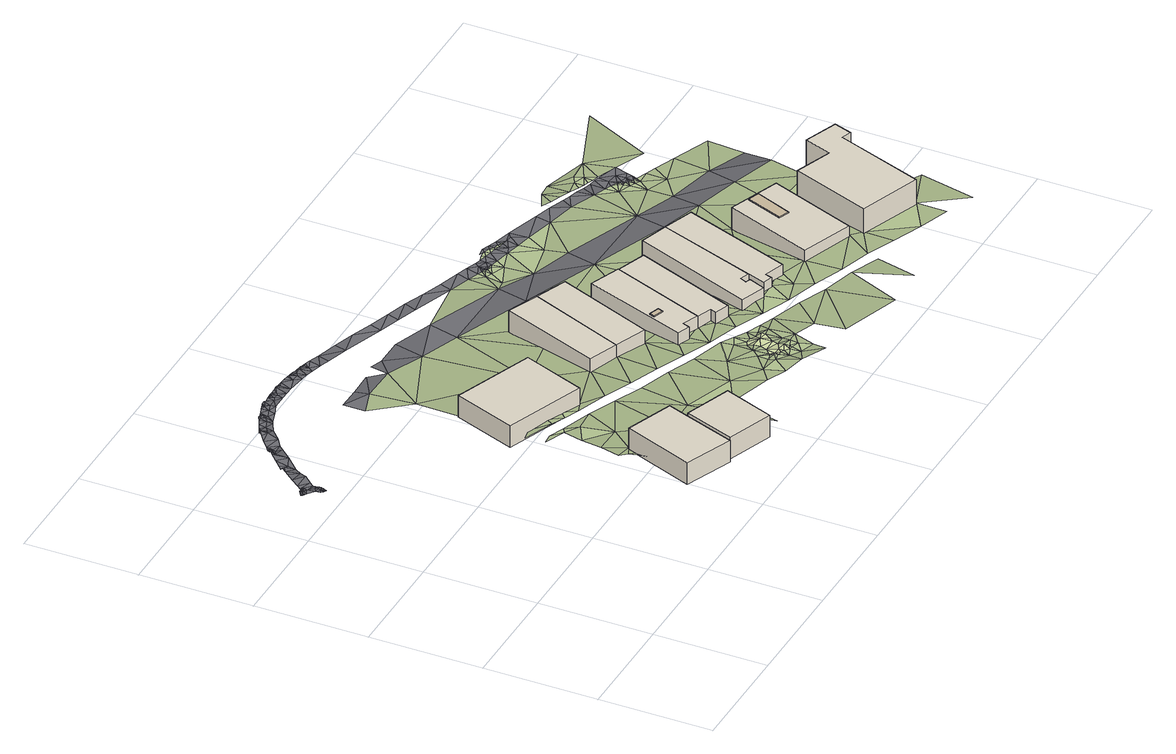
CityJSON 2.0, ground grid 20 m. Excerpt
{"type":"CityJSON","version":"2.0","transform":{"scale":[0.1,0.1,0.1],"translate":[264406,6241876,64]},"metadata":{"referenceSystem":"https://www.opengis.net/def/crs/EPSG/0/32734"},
"CityObjects":{
"building1":{"type":"Building","attributes":{"address":"29 Ritchie Street University Estate Cape Town","building":"house","building:levels":1,"building_height":4.1,"roof_height":78.7,"ground_height":73,"plus_code":"4FRW3F72+4HV"},"geometry":[{"type":"Solid","lod":"1","boundaries":[[[[0,1,2,3]],[[1,4,5,2]],[[4,6,7,5]],[[6,8,9,7]],[[8,0,3,9]],[[3,2,5,7,9]],[[8,6,4,1,0]]]]}]},
"building2":{"type":"Building","attributes":{"address":"31 Ritchie Street University Estate Cape Town","building":"house","building:levels":1,"building_height":4.1,"roof_height":78.1,"ground_height":73.6,"plus_code":"4FRW3F72+4JC"},"geometry":[{"type":"Solid","lod":"1","boundaries":[[[[10,11,12,13]],[[11,14,15,12]],[[14,16,17,15]],[[16,10,13,17]],[[13,12,15,17]],[[16,14,11,10]]]]}]},
"building3":{"type":"Building","attributes":{"address":"121B Tooting Lane University Estate Cape Town","building":"house","building:levels":1,"building_height":4.1,"roof_height":74.8,"ground_height":70.4,"plus_code":"4FRW3F72+7H4"},"geometry":[{"type":"Solid","lod":"1","boundaries":[[[[18,19,20,21]],[[19,22,23,20]],[[22,24,25,23]],[[24,18,21,25]],[[21,20,23,25]],[[24,22,19,18]]]]}]},
"building4":{"type":"Building","attributes":{"address":"4 Selbourne Road University Estate Cape Town","building":"house","building:levels":1,"building_height":4.1,"roof_height":73.9,"ground_height":68.7,"plus_code":"4FRW3F72+7M4"},"geometry":[{"type":"Solid","lod":"1","boundaries":[[[[26,27,28,29]],[[27,30,31,28]],[[30,32,33,31]],[[32,26,29,33]],[[29,28,31,33]],[[32,30,27,26]]]]}]},
"building5":{"type":"Building","attributes":{"address":"6 Selbourne Road University Estate Cape Town","building":"house","building:levels":1,"building_height":4.1,"roof_height":73.6,"ground_height":68.7,"plus_code":"4FRW3F72+7P2"},"geometry":[{"type":"Solid","lod":"1","boundaries":[[[[32,34,35,33]],[[34,36,37,35]],[[36,26,29,37]],[[26,32,33,29]],[[33,35,37,29]],[[26,36,34,32]]]]}]},
"building6":{"type":"Building","attributes":{"address":"8 Selbourne Road University Estate Cape Town","building":"house","building:levels":1,"building_height":4.1,"roof_height":74.5,"ground_height":68.8,"plus_code":"4FRW3F72+6PG"},"children":["building6-1"],"geometry":[{"type":"Solid","lod":"1","boundaries":[[[[38,39,40,41]],[[39,42,43,40]],[[42,44,45,43]],[[44,46,47,45]],[[46,48,49,47]],[[48,38,41,49]],[[41,40,43,45,47,49]],[[48,46,44,42,39,38]]]]}]},
"building6-1":{"type":"BuildingInstallation","parents":["building6"],"geometry":[{"type":"Solid","lod":"1","boundaries":[[[[50,51,52,53]],[[51,54,55,52]],[[54,56,57,55]],[[56,50,53,57]],[[53,52,55,57]],[[56,54,51,50]]]]}]},
"building7":{"type":"Building","attributes":{"address":"10 Selbourne Road University Estate Cape Town","building":"house","building:levels":1,"building_height":4.1,"roof_height":74.3,"ground_height":68.7,"plus_code":"4FRW3F72+6QC"},"geometry":[{"type":"Solid","lod":"1","boundaries":[[[[58,59,60,61]],[[59,62,63,60]],[[62,64,65,63]],[[64,66,67,65]],[[66,68,69,67]],[[68,58,61,69]],[[61,60,63,65,67,69]],[[68,66,64,62,59,58]]]]}]},
"building8":{"type":"Building","attributes":{"address":"12 Selbourne Road University Estate Cape Town","building":"house","building:levels":1,"building_height":4.1,"roof_height":73.9,"ground_height":68.6,"plus_code":"4FRW3F72+6Q9"},"geometry":[{"type":"Solid","lod":"1","boundaries":[[[[70,71,72,73]],[[71,74,75,72]],[[74,76,77,75]],[[76,78,79,77]],[[78,80,81,79]],[[80,82,83,81]],[[82,84,85,83]],[[84,70,73,85]],[[73,72,75,77,79,81,83,85]],[[84,82,80,78,76,74,71,70]]]]}]},
"building9":{"type":"Building","attributes":{"address":"14 Selbourne Road University Estate Cape Town","building":"house","building:levels":1,"building_height":4.1,"roof_height":73.8,"ground_height":68.6,"plus_code":"4FRW3F72+6R7"},"geometry":[{"type":"Solid","lod":"1","boundaries":[[[[70,84,85,73]],[[84,86,87,85]],[[86,88,89,87]],[[88,90,91,89]],[[90,92,93,91]],[[92,94,95,93]],[[94,70,73,95]],[[73,85,87,89,91,93,95]],[[94,92,90,88,86,84,70]]]]}]},
"building10":{"type":"Building","attributes":{"address":"16 Selbourne Road University Estate Cape Town","building":"house","building:levels":1,"building_height":4.1,"roof_height":75.1,"ground_height":69.1,"plus_code":"4FRW3F72+5VJ"},"children":["building10-1"],"geometry":[{"type":"Solid","lod":"1","boundaries":[[[[96,97,98,99]],[[97,100,101,98]],[[100,102,103,101]],[[102,96,99,103]],[[99,98,101,103]],[[102,100,97,96]]]]}]},
"building10-1":{"type":"BuildingInstallation","parents":["building10"],"geometry":[{"type":"Solid","lod":"1","boundaries":[[[[104,105,106,107]],[[105,108,109,106]],[[108,110,111,109]],[[110,104,107,111]],[[107,106,109,111]],[[110,108,105,104]]]]}]},
"building11":{"type":"Building","attributes":{"address":"18 Selbourne Road University Estate Cape Town","building":"house","building:levels":2,"building_height":6.9,"roof_height":76.7,"ground_height":69,"plus_code":"4FRW3F72+5W6"},"geometry":[{"type":"Solid","lod":"1","boundaries":[[[[112,113,114,115]],[[113,116,117,114]],[[116,118,119,117]],[[118,120,121,119]],[[120,122,123,121]],[[122,124,125,123]],[[124,126,127,125]],[[126,112,115,127]],[[115,114,117,119,121,123,125,127]],[[126,124,122,120,118,116,113,112]]]]}]},
"terrain1":{"type":"TINRelief","geometry":[{"type":"CompositeSurface","lod":"1","boundaries":[[[128,129,130]],[[129,128,131]],[[132,131,133]],[[131,128,133]],[[134,132,135]],[[135,132,133]],[[135,136,134]],[[137,136,135]],[[138,136,137]],[[139,140,141]],[[135,1,137]],[[139,138,142]],[[143,144,145]],[[138,137,142]],[[140,139,146]],[[142,146,139]],[[144,143,147]],[[142,137,148]],[[146,142,148]],[[149,147,143]],[[16,14,1]],[[137,1,150]],[[147,149,151]],[[137,150,148]],[[151,149,152]],[[1,14,153]],[[152,154,151]],[[1,153,150]],[[155,156,157]],[[14,158,159]],[[154,152,160]],[[157,161,18]],[[159,153,14]],[[150,153,162]],[[163,155,157]],[[153,159,164]],[[160,165,154]],[[153,166,162]],[[165,18,154]],[[166,153,164]],[[167,164,159]],[[18,168,157]],[[165,160,169]],[[168,163,157]],[[167,170,164]],[[167,171,170]],[[172,165,169]],[[173,166,164]],[[169,174,172]],[[170,175,164]],[[176,18,165]],[[164,175,173]],[[170,171,177]],[[18,178,168]],[[177,171,179]],[[180,170,177]],[[181,175,170]],[[181,170,180]],[[176,178,18]],[[182,180,177]],[[179,183,177]],[[172,174,184]],[[182,177,185]],[[184,174,186]],[[187,181,180]],[[188,175,181]],[[180,182,187]],[[177,183,185]],[[175,189,173]],[[187,190,181]],[[179,191,183]],[[185,183,192]],[[190,188,181]],[[188,193,175]],[[192,183,194]],[[191,179,195]],[[194,183,196]],[[190,197,188]],[[175,193,189]],[[198,196,183]],[[183,191,198]],[[199,188,197]],[[188,199,200]],[[186,201,184]],[[202,198,191]],[[200,203,188]],[[186,204,201]],[[188,203,193]],[[202,191,205]],[[195,206,191]],[[178,176,207]],[[208,202,205]],[[206,205,191]],[[209,193,203]],[[189,193,210]],[[211,208,212]],[[212,213,211]],[[212,208,205]],[[209,210,193]],[[204,214,201]],[[215,184,201]],[[213,216,217]],[[213,212,216]],[[218,210,209]],[[206,219,205]],[[217,216,220]],[[219,212,205]],[[221,220,216]],[[219,216,212]],[[210,218,222]],[[204,223,214]],[[224,222,218]],[[225,184,215]],[[221,216,226]],[[227,224,228]],[[226,228,221]],[[229,214,223]],[[226,216,219]],[[222,224,227]],[[227,228,226]],[[230,223,204]],[[204,231,230]],[[225,232,184]],[[207,233,178]],[[227,234,222]],[[234,227,226]],[[226,219,235]],[[235,219,236]],[[223,230,237]],[[234,226,235]],[[233,207,26]],[[231,238,230]],[[231,239,238]],[[240,232,225]],[[236,241,235]],[[238,239,242]],[[232,240,243]],[[244,236,245]],[[243,233,26]],[[242,246,238]],[[247,248,249]],[[239,250,242]],[[251,244,245]],[[252,246,242]],[[244,241,236]],[[239,253,250]],[[239,254,253]],[[243,240,38]],[[252,255,246]],[[253,256,257]],[[258,233,243]],[[254,259,253]],[[260,255,252]],[[261,247,249]],[[256,262,257]],[[253,259,256]],[[263,264,262]],[[260,265,255]],[[254,266,259]],[[267,262,256]],[[243,38,258]],[[268,269,249]],[[262,267,263]],[[261,249,269]],[[270,266,254]],[[249,271,268]],[[251,272,244]],[[259,273,274]],[[261,269,275]],[[273,259,266]],[[268,276,269]],[[265,260,277]],[[269,278,275]],[[269,276,279]],[[268,280,276]],[[278,269,279]],[[265,277,68]],[[258,38,68]],[[280,268,271]],[[273,266,281]],[[279,276,282]],[[278,279,283]],[[283,279,282]],[[284,282,276]],[[285,266,270]],[[282,286,283]],[[280,284,276]],[[282,284,286]],[[284,287,286]],[[285,281,266]],[[287,284,280]],[[68,277,288]],[[285,270,289]],[[280,290,287]],[[291,280,271]],[[288,258,68]],[[272,292,293]],[[280,291,290]],[[294,295,296]],[[271,297,291]],[[285,298,281]],[[299,297,271]],[[296,295,300]],[[301,300,295]],[[301,302,300]],[[303,302,301]],[[303,304,302]],[[285,289,305]],[[306,304,303]],[[291,297,307]],[[288,308,258]],[[304,306,309]],[[305,289,310]],[[309,306,311]],[[309,311,312]],[[313,312,311]],[[307,297,314]],[[312,313,315]],[[285,96,298]],[[288,70,308]],[[313,316,315]],[[299,317,297]],[[318,310,319]],[[314,297,317]],[[305,310,318]],[[96,320,298]],[[320,308,70]],[[299,321,317]],[[318,319,322]],[[305,318,323]],[[324,305,323]],[[308,320,325]],[[96,325,320]],[[323,326,324]],[[318,322,327]],[[317,321,328]],[[329,324,326]],[[330,325,96]],[[331,327,322]],[[328,321,332]],[[329,330,324]],[[333,334,335]],[[336,332,321]],[[335,337,333]],[[338,339,321]],[[336,321,339]],[[340,333,337]],[[325,330,341]],[[340,342,333]],[[332,336,343]],[[344,330,329]],[[345,346,340]],[[336,347,343]],[[340,346,342]],[[346,345,348]],[[349,347,336]],[[336,339,350]],[[351,349,336]],[[327,352,353]],[[351,336,350]],[[338,354,339]],[[355,347,349]],[[344,329,356]],[[348,357,346]],[[358,350,339]],[[349,351,359]],[[341,330,344]],[[360,357,348]],[[327,353,361]],[[342,346,362]],[[355,349,363]],[[359,363,349]],[[351,350,364]],[[359,351,365]],[[364,365,351]],[[366,358,339]],[[350,358,367]],[[357,360,368]],[[367,364,350]],[[362,346,357]],[[366,339,354]],[[367,358,369]],[[368,370,357]],[[371,369,358]],[[371,358,366]],[[338,372,354]],[[371,366,373]],[[374,373,366]],[[342,362,375]],[[366,376,374]],[[366,354,376]],[[362,357,375]],[[375,357,370]],[[377,376,354]],[[375,370,378]],[[341,344,379]],[[380,354,372]],[[354,380,377]],[[378,381,375]],[[372,382,380]],[[382,372,383]],[[384,375,381]]]}]},
"road1":{"type":"Road","attributes":{"highway":"residential","name":"Selbourne Road","surface":"asphalt","lanes":1,"width":5.6,"oneway":"yes"},"geometry":[{"type":"MultiSurface","lod":"1","boundaries":[[[156,155,385]],[[386,385,155]],[[387,386,155]],[[155,163,387]],[[388,163,389]],[[389,163,168]],[[389,168,390]],[[168,248,390]],[[168,178,248]],[[248,178,249]],[[233,249,178]],[[249,233,271]],[[233,258,271]],[[258,299,271]],[[258,321,299]],[[321,258,308]],[[325,321,308]],[[338,321,325]],[[341,338,325]],[[338,341,372]],[[372,341,379]],[[372,379,383]]]}]},
"landuse1":{"type":"LandUse","attributes":{"leisure":"swimming_pool"},"geometry":[{"type":"MultiSurface","lod":"1","boundaries":[[[196,198,211]],[[391,392,197]],[[182,192,391]],[[391,187,182]],[[182,185,192]],[[391,192,194]],[[392,391,194]],[[187,391,190]],[[393,209,203]],[[197,217,199]],[[203,200,393]],[[217,393,199]],[[202,208,198]],[[211,198,208]],[[393,217,220]],[[393,220,221]],[[228,393,221]],[[224,393,228]],[[213,197,392]],[[393,218,209]],[[217,197,213]],[[194,196,392]],[[197,190,391]],[[218,393,224]],[[199,393,200]],[[196,211,392]],[[213,392,211]]]}]},
"road2":{"type":"Road","attributes":{"highway":"motorway_link","surface":"asphalt","lanes":1,"width":2.2,"oneway":"yes"},"geometry":[{"type":"MultiSurface","lod":"1","boundaries":[[[394,395,396]],[[397,398,399]],[[400,401,402]],[[403,404,405]],[[406,407,408]],[[408,407,402]],[[407,400,402]],[[409,405,410]],[[411,412,413]],[[412,411,414]],[[401,400,415]],[[416,417,414]],[[404,418,419]],[[411,416,414]],[[415,400,411]],[[420,421,399]],[[422,423,398]],[[424,425,426]],[[427,428,429]],[[426,430,431]],[[432,433,434]],[[435,420,431]],[[426,425,434]],[[436,437,429]],[[436,438,437]],[[439,440,441]],[[434,433,426]],[[440,442,443]],[[444,445,446]],[[441,447,448]],[[444,449,445]],[[439,448,450]],[[451,446,452]],[[453,454,455]],[[456,457,458]],[[459,460,461]],[[454,462,455]],[[463,464,465]],[[464,466,467]],[[468,469,470]],[[468,471,469]],[[472,473,474]],[[475,476,477]],[[478,479,480]],[[481,480,482]],[[483,484,476]],[[485,486,487]],[[488,489,490]],[[491,492,493]],[[247,261,494]],[[495,496,497]],[[498,499,500]],[[501,502,503]],[[504,502,498]],[[505,486,506]],[[507,508,509]],[[510,509,508]],[[398,397,422]],[[303,301,291]],[[290,291,301]],[[315,511,512]],[[513,302,304]],[[317,328,514]],[[515,343,516]],[[359,365,517]],[[518,332,519]],[[520,521,516]],[[522,332,523]],[[365,364,517]],[[524,525,371]],[[373,524,371]],[[520,526,378]],[[371,525,369]],[[527,359,517]],[[369,525,367]],[[511,314,528]],[[278,283,529]],[[530,531,532]],[[533,290,295]],[[295,290,301]],[[534,535,300]],[[307,316,313]],[[247,536,530]],[[514,328,537]],[[314,511,316]],[[538,539,532]],[[306,303,540]],[[312,512,309]],[[328,332,518]],[[536,247,541]],[[511,315,316]],[[517,520,527]],[[311,306,540]],[[505,506,542]],[[502,496,503]],[[543,509,510]],[[544,545,421]],[[457,546,459]],[[451,444,446]],[[505,542,547]],[[548,472,474]],[[405,549,403]],[[550,551,399]],[[400,552,553]],[[421,550,399]],[[407,554,400]],[[550,421,545]],[[439,555,440]],[[556,462,454]],[[557,465,464]],[[541,247,494]],[[283,286,558]],[[405,419,410]],[[409,410,430]],[[461,462,556]],[[458,457,459]],[[559,555,439]],[[489,560,479]],[[467,557,464]],[[471,468,561]],[[484,562,563]],[[564,565,542]],[[477,476,547]],[[566,491,493]],[[495,503,496]],[[479,561,489]],[[531,530,536]],[[500,499,543]],[[542,506,564]],[[432,567,433]],[[433,567,409]],[[452,396,568]],[[569,462,461]],[[454,570,556]],[[549,405,409]],[[510,500,543]],[[507,571,486]],[[485,510,508]],[[485,500,510]],[[508,486,485]],[[507,486,508]],[[572,570,453]],[[453,570,454]],[[457,573,574]],[[456,575,457]],[[286,576,558]],[[355,363,527]],[[359,527,363]],[[577,466,578]],[[579,275,278]],[[489,488,560]],[[490,489,580]],[[580,561,468]],[[470,580,468]],[[578,560,581]],[[470,490,580]],[[410,552,582]],[[405,404,419]],[[398,424,426]],[[435,431,430]],[[552,400,554]],[[411,553,416]],[[397,399,551]],[[431,420,399]],[[428,427,409]],[[416,418,417]],[[410,419,553]],[[561,478,471]],[[430,426,433]],[[399,398,431]],[[415,411,413]],[[400,553,411]],[[553,419,416]],[[418,416,419]],[[424,398,423]],[[426,431,398]],[[483,475,548]],[[441,448,439]],[[452,583,396]],[[572,456,458]],[[472,482,473]],[[474,483,548]],[[583,584,585]],[[568,451,452]],[[556,570,458]],[[572,458,570]],[[562,482,480]],[[562,484,474]],[[542,565,547]],[[473,562,474]],[[483,474,484]],[[586,587,447]],[[446,445,584]],[[583,452,446]],[[449,586,584]],[[584,583,446]],[[588,409,427]],[[278,529,579]],[[314,316,307]],[[429,437,427]],[[409,567,428]],[[287,533,576]],[[489,561,580]],[[552,410,553]],[[582,430,410]],[[549,409,588]],[[558,529,283]],[[286,287,576]],[[546,589,460]],[[458,459,556]],[[579,533,590]],[[533,294,590]],[[576,533,579]],[[579,558,576]],[[517,364,525]],[[501,499,498]],[[591,592,593]],[[502,504,594]],[[500,485,498]],[[587,448,447]],[[577,467,466]],[[557,595,465]],[[559,439,450]],[[438,443,442]],[[373,374,524]],[[497,591,593]],[[498,485,504]],[[502,501,498]],[[465,596,463]],[[464,463,466]],[[597,460,596]],[[597,596,595]],[[593,495,497]],[[502,594,591]],[[502,591,496]],[[516,355,527]],[[525,364,367]],[[517,525,520]],[[332,343,523]],[[355,516,347]],[[430,433,409]],[[435,430,582]],[[460,589,596]],[[461,556,459]],[[478,480,481]],[[598,563,480]],[[599,505,547]],[[476,475,483]],[[395,394,574]],[[448,587,600]],[[480,479,598]],[[478,561,479]],[[506,486,571]],[[505,487,486]],[[524,526,525]],[[520,525,526]],[[583,394,396]],[[482,562,473]],[[563,562,480]],[[599,484,563]],[[476,599,547]],[[449,584,445]],[[586,447,584]],[[583,585,394]],[[395,568,396]],[[515,516,521]],[[343,347,516]],[[519,332,522]],[[343,515,523]],[[302,513,534]],[[601,494,261]],[[579,529,558]],[[598,479,560]],[[578,602,560]],[[460,569,461]],[[595,596,465]],[[603,566,493]],[[591,497,496]],[[597,569,460]],[[546,460,459]],[[302,534,300]],[[574,573,395]],[[485,487,504]],[[521,520,378]],[[516,527,520]],[[603,493,592]],[[484,599,476]],[[574,546,457]],[[573,457,575]],[[290,533,287]],[[295,294,533]],[[315,512,312]],[[540,313,311]],[[291,540,303]],[[512,513,309]],[[596,604,463]],[[463,604,578]],[[585,584,447]],[[448,600,450]],[[443,438,436]],[[441,440,443]],[[601,261,275]],[[605,539,606]],[[291,307,540]],[[313,540,307]],[[309,513,304]],[[590,601,579]],[[579,601,275]],[[594,603,591]],[[591,603,592]],[[537,328,518]],[[589,604,596]],[[578,581,577]],[[463,578,466]],[[604,602,578]],[[581,560,488]],[[560,602,598]],[[491,539,605]],[[492,491,605]],[[317,514,528]],[[539,538,606]],[[532,531,538]],[[528,314,317]]]}]}
},
"vertices":[
[409,135,90],[423,173,90],[423,173,131],[409,135,131],[339,204,90],[339,204,131],[292,80,90],[292,80,131],[377,46,90],[377,46,131],
[377,46,96],[459,16,96],[459,16,137],[377,46,137],[492,105,96],[492,105,137],[409,135,96],[409,135,137],
[482,448,64],[339,501,64],[339,501,105],[482,448,105],[298,391,64],[298,391,105],[440,338,64],[440,338,105],
[663,519,47],[608,542,47],[608,542,88],[663,519,88],[542,368,47],[542,368,88],[595,348,47],[595,348,88],
[652,326,47],[652,326,88],[719,497,47],[719,497,88],
[785,436,48],[731,457,48],[731,457,89],[785,436,89],[665,274,48],[665,274,89],[688,266,48],[688,266,89],[693,279,48],[693,279,89],[721,267,48],[721,267,89],
[691,336,90],[688,327,90],[688,327,92],[691,336,92],[706,321,90],[706,321,92],[709,330,90],[709,330,92],
[785,436,47],[721,267,47],[721,267,88],[785,436,88],[748,257,47],[748,257,88],[743,246,47],[743,246,88],[769,237,47],[769,237,88],[838,417,47],[838,417,88],
[925,421,46],[875,437,46],[875,437,87],[925,421,87],[794,224,46],[794,224,87],[839,208,46],[839,208,87],[851,238,46],[851,238,87],[842,241,46],[842,241,87],[847,252,46],[847,252,87],[863,246,46],[863,246,87],
[852,215,46],[852,215,87],[870,209,46],[870,209,87],[874,222,46],[874,222,87],[910,209,46],[910,209,87],[979,402,46],[979,402,87],
[1012,347,51],[954,192,51],[954,192,92],[1012,347,92],[1045,158,51],[1045,158,92],[1103,313,51],[1103,313,92],
[1041,331,93],[1016,266,93],[1016,266,95],[1041,331,95],[1035,259,93],[1035,259,95],[1061,324,93],[1061,324,95],
[1171,102,50],[1227,257,50],[1227,257,119],[1171,102,119],[1244,251,50],[1244,251,119],[1255,283,50],[1255,283,119],[1196,305,50],[1196,305,119],[1179,257,50],[1179,257,119],[1113,281,50],[1113,281,119],[1062,141,50],[1062,141,119],
[327,173,96],[317,162,103],[322,158,103],[324,181,96],[320,196,96],[332,186,93],[310,208,96],[339,204,93],[324,245,91],[381,248,85],[339,286,83],[352,323,79],[334,339,79],[315,337,80],[372,304,83],[366,351,79],[336,377,77],[312,371,79],[361,329,79],[373,363,79],[414,309,80],[392,341,77],[467,289,78],[403,352,77],[419,330,77],[494,176,86],[440,338,75],[355,664,50],[307,648,52],[356,582,54],[498,22,100],[533,116,88],[472,310,78],[339,501,66],[520,268,76],[423,664,47],[583,144,87],[542,368,65],[574,248,78],[604,90,92],[493,637,44],[526,290,76],[631,110,90],[642,76,90],[595,348,67],[627,228,77],[579,270,75],[637,175,82],[580,467,57],[664,104,90],[562,610,45],[675,64,96],[664,117,86],[666,137,86],[676,112,90],[689,92,86],[652,326,64],[678,107,90],[632,249,74],[676,120,86],[677,149,86],[680,207,82],[681,124,84],[707,80,86],[685,107,86],[687,188,78],[691,108,86],[726,46,91],[698,105,86],[691,133,84],[705,99,86],[694,144,84],[694,156,84],[665,274,69],[712,98,86],[695,168,78],[686,229,72],[726,94,86],[735,72,85],[608,542,48],[714,103,86],[703,174,78],[707,197,78],[714,113,86],[728,109,86],[714,124,84],[688,266,68],[681,320,64],[734,126,81],[716,134,84],[714,173,78],[748,110,85],[722,142,84],[729,152,84],[733,187,74],[721,267,68],[724,167,78],[698,365,58],[747,156,81],[740,171,74],[729,159,84],[693,279,68],[743,246,69],[739,209,74],[690,423,53],[701,557,44],[760,177,74],[787,167,73],[788,96,84],[748,257,69],[769,237,69],[792,188,73],[731,457,51],[840,147,76],[794,224,69],[719,497,48],[893,126,75],[792,43,87],[786,282,65],[694,684,32],[578,664,43],[717,611,41],[820,215,73],[890,4,93],[814,278,65],[839,208,72],[846,168,72],[803,327,60],[852,215,72],[843,219,68],[840,504,43],[870,209,72],[835,331,58],[732,672,32],[851,238,68],[847,252,68],[842,241,68],[823,380,55],[891,181,70],[863,246,68],[747,620,31],[752,650,31],[899,148,75],[787,584,34],[946,106,80],[893,215,70],[874,222,68],[752,665,32],[763,646,31],[855,384,52],[761,662,31],[765,658,31],[787,635,31],[910,209,70],[770,656,31],[771,659,31],[778,654,31],[954,192,73],[772,659,31],[785,656,31],[875,437,47],[952,127,76],[799,653,31],[826,648,31],[963,6,94],[1000,86,79],[789,678,31],[802,675,31],[801,682,31],[858,600,31],[945,306,63],[857,557,39],[813,683,31],[815,672,31],[823,679,31],[827,670,31],[832,675,30],[1045,158,75],[837,668,30],[852,642,31],[980,450,44],[841,672,30],[1006,107,79],[847,666,30],[849,669,30],[857,664,31],[879,637,31],[857,665,30],[867,662,31],[933,625,30],[1062,141,75],[1059,87,77],[979,402,49],[996,504,39],[1113,66,76],[1076,179,73],[1075,239,65],[1060,427,42],[1087,211,64],[1171,102,74],[987,614,29],[1113,281,52],[1103,313,52],[1166,46,78],[1032,596,29],[1007,675,22],[968,657,30],[987,650,28],[1057,565,29],[1005,643,28],[1077,480,33],[1083,527,28],[1024,635,28],[1141,403,44],[1039,681,16],[1055,588,29],[1196,305,51],[1042,628,27],[1052,640,27],[1066,583,29],[1052,624,27],[1074,576,29],[1081,557,28],[1077,567,29],[1219,26,78],[1254,132,67],[1119,510,30],[1078,579,29],[1179,257,55],[1071,633,27],[1090,552,28],[1081,573,29],[1061,621,27],[1199,179,55],[1066,648,27],[1078,577,29],[1086,567,28],[1083,570,28],[1099,548,28],[1090,564,28],[1070,617,27],[1093,562,28],[1080,613,29],[1097,559,28],[1158,456,38],[1101,558,28],[1104,556,28],[1109,653,25],[1123,549,28],[1142,542,28],[1117,599,28],[1222,379,43],[1179,527,28],[1172,577,27],[1247,501,27],[1239,433,29],[1254,710,8],
[308,686,51],[354,688,47],[401,691,45],[432,697,44],[453,689,44],[508,691,41],
[688,117,84],[698,115,86],[714,155,84],
[154,723,58],[141,740,58],[139,729,58],[45,595,82],[43,598,82],[40,593,82],[12,615,86],[10,619,86],[9,617,86],[26,623,86],[24,623,86],[27,620,86],[6,615,87],[8,613,87],[7,616,86],[35,619,78],[24,614,87],[16,619,86],[16,622,86],[14,621,86],[18,623,86],[12,620,86],[20,620,86],[20,623,86],[22,623,86],[23,620,86],[37,591,82],[39,590,82],[45,597,82],[46,599,82],[46,601,82],[46,603,82],[41,602,82],[34,630,78],[50,616,78],[56,623,78],[33,603,82],[39,597,82],[45,607,82],[40,607,82],[46,605,82],[33,594,82],[68,637,78],[39,637,78],[51,652,78],[78,678,77],[69,673,77],[92,666,68],[63,666,77],[80,652,72],[126,729,68],[125,724,68],[128,727,68],[116,689,68],[95,680,68],[120,723,68],[82,687,68],[127,729,68],[132,730,58],[182,772,51],[183,771,51],[183,773,51],[175,767,61],[178,756,58],[182,766,51],[191,763,52],[199,769,51],[189,773,51],[184,773,51],[223,780,51],[223,789,51],[218,787,51],[229,792,51],[223,792,51],[264,805,43],[265,807,43],[263,806,43],[266,807,43],[298,810,39],[294,808,39],[299,808,39],[307,810,39],[308,803,39],[315,810,39],[274,808,43],[268,794,43],[288,797,39],[282,808,39],[290,809,39],[303,808,39],[303,798,39],[368,795,37],[355,796,37],[364,785,37],[253,803,43],[261,801,43],[258,804,43],[466,758,36],[473,779,35],[435,790,35],[739,693,32],[396,802,36],[395,799,36],[400,798,36],[374,799,37],[374,806,37],[370,805,37],[381,804,36],[388,801,36],[395,802,36],[377,783,37],[331,789,37],[341,810,37],[358,808,37],[362,806,37],[366,807,37],[367,805,37],[878,670,30],[847,679,30],[832,684,30],[968,643,30],[1069,613,29],[1076,592,29],[1087,575,28],[1014,629,28],[1029,625,28],[1097,590,28],[1078,610,29],[1044,620,27],[1059,616,27],[1107,566,28],[1098,572,28],[1110,576,28],[1082,580,28],[938,652,30],[766,663,31],[618,709,33],[625,730,34],[580,721,34],[788,667,31],[817,688,31],[804,686,31],[663,717,33],[999,634,28],[587,742,34],[542,733,34],[839,653,31],[701,705,32],[332,807,37],[367,807,37],[41,588,82],[42,589,82],[194,754,52],[323,811,39],[299,810,39],[28,623,86],[43,591,82],[44,593,82],[14,609,87],[19,617,86],[10,612,87],[75,680,77],[185,770,51],[221,792,51],[772,662,31],[76,681,77],[254,790,43],[266,803,43],[296,801,39],[300,788,39],[333,811,37],[331,811,37],[428,769,36],[45,609,82],[134,735,58],[193,778,51],[181,769,51],[350,809,37],[178,769,61],[154,751,58],[168,733,58],[168,761,58],[779,660,31],[233,796,43],[239,785,43],[771,672,32],[261,804,43],[243,799,43],[26,600,87],[137,722,58],[130,720,58],[141,712,61],[114,717,68],[101,705,68],[31,627,78],[212,763,52],[777,680,32],[397,789,36],[415,796,36],[406,799,36],[391,780,36],[212,787,51],[215,775,51],[203,782,51],[269,785,43],[315,788,39],[89,693,68],[758,687,32],[250,778,43],[410,775,36],[230,772,43],[511,767,35],[549,754,34]
]}
